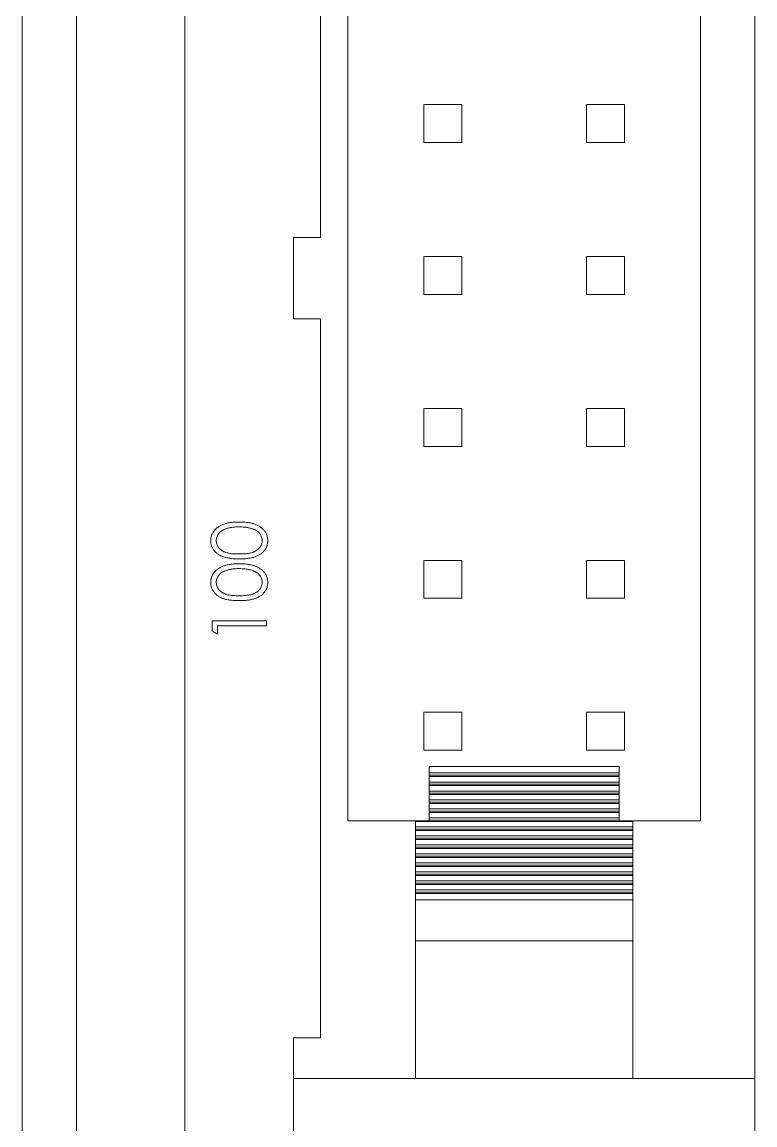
# Model space of a CAD drawing. Header units: inches. Extents: x -128 to 31549, y -2321 to 19035.
# Drawn here: x 2134.23 to 2155.83, y -1341.73 to -1309.21 of the extents above; entities that cross this region are included whole.
import ezdxf

# ---------------------------------------------------------------- set-up
doc = ezdxf.new("R2010")
doc.units = ezdxf.units.IN
doc.header["$MEASUREMENT"] = 0

# ---------------------------------------------------------------- blocks, each defined once
blk = doc.blocks.new('T011')
at = {"color": 7, "linetype": 'Continuous', "lineweight": 15}
for p, q in [((4737.018, -284.247), (4837.018, -284.247)), ((4837.018, -285.247), (4737.018, -285.247)), ((4737.018, -287.247), (4837.018, -287.247)), ((4762.21, -287.849), (4762.269, -287.747)), ((4762.269, -287.747), (4762.454, -287.747)), ((4762.454, -287.747), (4762.454, -288.747)), ((4762.364, -287.849), (4762.21, -287.849)), ((4762.364, -288.747), (4762.364, -287.849)), ((4762.454, -288.747), (4762.364, -288.747)), ((4754.018, -289.247), (4752.018, -289.247)), ((4754.018, -291.497), (4754.018, -289.247)), ((4754.768, -289.247), (4754.018, -289.247)), ((4754.768, -289.747), (4754.768, -289.247)), ((4768.018, -289.247), (4768.018, -289.747)), ((4769.518, -289.247), (4768.018, -289.247)), ((4769.518, -289.247), (4769.518, -289.747)), ((4754.768, -289.747), (4768.018, -289.747)), ((4769.518, -289.747), (4786.268, -289.747)), ((4815.268, -290.247), (4758.768, -290.247)), ((4758.768, -290.247), (4758.768, -291.497)), ((4754.018, -295.497), (4754.018, -291.497)), ((4754.018, -291.497), (4756.558, -291.497)), ((4756.558, -295.497), (4756.558, -291.497)), ((4756.558, -291.497), (4757.311, -291.497)), ((4757.311, -295.497), (4757.311, -291.497)), ((4757.311, -291.497), (4757.43, -291.497)), ((4757.393, -291.497), (4757.455, -291.497)), ((4757.43, -295.497), (4757.43, -291.497)), ((4757.455, -295.497), (4757.455, -291.497)), ((4757.455, -291.497), (4757.497, -291.497)), ((4757.497, -291.497), (4757.497, -295.497)), ((4757.497, -291.497), (4757.596, -291.497)), ((4757.559, -291.497), (4757.621, -291.497)), ((4757.596, -295.497), (4757.596, -291.497)), ((4757.621, -295.497), (4757.621, -291.497)), ((4757.621, -291.497), (4757.662, -291.497)), ((4757.662, -291.497), (4757.662, -295.497)), ((4757.662, -291.497), (4757.761, -291.497)), ((4757.725, -291.497), (4757.786, -291.497)), ((4757.761, -295.497), (4757.761, -291.497)), ((4757.786, -295.497), (4757.786, -291.497)), ((4757.786, -291.497), (4757.828, -291.497)), ((4757.828, -291.497), (4757.828, -295.497)), ((4757.828, -291.497), (4757.927, -291.497)), ((4757.89, -291.497), (4757.952, -291.497)), ((4757.927, -295.497), (4757.927, -291.497)), ((4757.952, -295.497), (4757.952, -291.497)), ((4757.952, -291.497), (4757.993, -291.497)), ((4757.993, -291.497), (4757.993, -295.497)), ((4757.993, -291.497), (4758.092, -291.497)), ((4758.056, -291.497), (4758.117, -291.497)), ((4758.092, -295.497), (4758.092, -291.497)), ((4758.117, -295.497), (4758.117, -291.497)), ((4758.117, -291.497), (4758.159, -291.497)), ((4758.159, -291.497), (4758.159, -295.497)), ((4758.159, -291.497), (4758.258, -291.497)), ((4758.221, -291.497), (4758.283, -291.497)), ((4758.258, -295.497), (4758.258, -291.497)), ((4758.283, -295.497), (4758.283, -291.497)), ((4758.283, -291.497), (4758.324, -291.497)), ((4758.324, -291.497), (4758.324, -295.497)), ((4758.324, -291.497), (4758.424, -291.497)), ((4758.387, -291.497), (4758.448, -291.497)), ((4758.424, -295.497), (4758.424, -291.497)), ((4758.448, -295.497), (4758.448, -291.497)), ((4758.448, -291.497), (4758.49, -291.497)), ((4758.49, -291.497), (4758.49, -295.497)), ((4758.49, -291.497), (4758.589, -291.497)), ((4758.552, -291.497), (4758.614, -291.497)), ((4758.589, -295.497), (4758.589, -291.497)), ((4758.614, -295.497), (4758.614, -291.497)), ((4758.614, -291.497), (4758.655, -291.497)), ((4758.655, -291.497), (4758.655, -295.497)), ((4758.655, -291.497), (4758.755, -291.497)), ((4758.718, -291.497), (4758.768, -291.497)), ((4758.755, -295.497), (4758.755, -291.497)), ((4758.768, -291.747), (4758.768, -291.497)), ((4760.768, -291.647), (4760.068, -291.647)), ((4760.068, -291.647), (4760.068, -292.347)), ((4760.768, -292.347), (4760.768, -291.647)), ((4762.868, -291.647), (4762.868, -292.347)), ((4763.568, -291.647), (4762.868, -291.647)), ((4763.568, -292.347), (4763.568, -291.647)), ((4766.368, -291.647), (4765.668, -291.647)), ((4765.668, -291.647), (4765.668, -292.347)), ((4766.368, -292.347), (4766.368, -291.647)), ((4769.168, -291.647), (4768.468, -291.647)), ((4768.468, -291.647), (4768.468, -292.347)), ((4769.168, -292.347), (4769.168, -291.647)), ((4771.268, -291.647), (4771.268, -292.347)), ((4771.968, -291.647), (4771.268, -291.647)), ((4771.968, -292.347), (4771.968, -291.647)), ((4758.779, -291.747), (4758.768, -291.747)), ((4758.779, -295.247), (4758.779, -291.747)), ((4758.821, -291.747), (4758.779, -291.747)), ((4758.821, -291.747), (4758.821, -295.247)), ((4758.92, -291.747), (4758.821, -291.747)), ((4758.945, -291.747), (4758.883, -291.747)), ((4758.92, -295.247), (4758.92, -291.747)), ((4758.945, -295.247), (4758.945, -291.747)), ((4758.986, -291.747), (4758.945, -291.747)), ((4758.986, -291.747), (4758.986, -295.247)), ((4759.086, -291.747), (4758.986, -291.747)), ((4759.11, -291.747), (4759.049, -291.747)), ((4759.086, -295.247), (4759.086, -291.747)), ((4759.11, -295.247), (4759.11, -291.747)), ((4759.152, -291.747), (4759.11, -291.747)), ((4759.152, -291.747), (4759.152, -295.247)), ((4759.251, -291.747), (4759.152, -291.747)), ((4759.276, -291.747), (4759.214, -291.747)), ((4759.251, -295.247), (4759.251, -291.747)), ((4759.276, -295.247), (4759.276, -291.747)), ((4759.317, -291.747), (4759.276, -291.747)), ((4759.317, -291.747), (4759.317, -295.247)), ((4759.417, -291.747), (4759.317, -291.747)), ((4759.441, -291.747), (4759.38, -291.747)), ((4759.417, -295.247), (4759.417, -291.747)), ((4759.441, -295.247), (4759.441, -291.747)), ((4759.483, -291.747), (4759.441, -291.747)), ((4759.483, -291.747), (4759.483, -295.247)), ((4759.582, -291.747), (4759.483, -291.747)), ((4759.607, -291.747), (4759.545, -291.747)), ((4759.582, -295.247), (4759.582, -291.747)), ((4759.607, -295.247), (4759.607, -291.747)), ((4759.649, -291.747), (4759.607, -291.747)), ((4759.649, -291.747), (4759.649, -295.247)), ((4759.768, -291.747), (4759.649, -291.747)), ((4759.768, -295.247), (4759.768, -291.747)), ((4760.068, -292.347), (4760.768, -292.347)), ((4762.868, -292.347), (4763.568, -292.347)), ((4765.668, -292.347), (4766.368, -292.347)), ((4768.468, -292.347), (4769.168, -292.347)), ((4771.268, -292.347), (4771.968, -292.347)), ((4760.068, -294.647), (4760.768, -294.647)), ((4760.068, -295.347), (4760.068, -294.647)), ((4760.768, -294.647), (4760.768, -295.347)), ((4762.868, -295.347), (4762.868, -294.647)), ((4762.868, -294.647), (4763.568, -294.647)), ((4763.568, -294.647), (4763.568, -295.347)), ((4765.668, -294.647), (4766.368, -294.647)), ((4765.668, -295.347), (4765.668, -294.647)), ((4766.368, -294.647), (4766.368, -295.347)), ((4768.468, -294.647), (4769.168, -294.647)), ((4768.468, -295.347), (4768.468, -294.647)), ((4769.168, -294.647), (4769.168, -295.347)), ((4771.268, -294.647), (4771.968, -294.647)), ((4771.268, -295.347), (4771.268, -294.647)), ((4771.968, -294.647), (4771.968, -295.347)), ((4758.768, -295.247), (4758.779, -295.247)), ((4758.768, -295.497), (4758.768, -295.247)), ((4758.779, -295.247), (4758.821, -295.247)), ((4758.821, -295.247), (4758.92, -295.247)), ((4758.883, -295.247), (4758.945, -295.247)), ((4758.945, -295.247), (4758.986, -295.247)), ((4758.986, -295.247), (4759.086, -295.247)), ((4759.049, -295.247), (4759.11, -295.247)), ((4759.11, -295.247), (4759.152, -295.247)), ((4759.152, -295.247), (4759.251, -295.247)), ((4759.214, -295.247), (4759.276, -295.247)), ((4759.276, -295.247), (4759.317, -295.247)), ((4759.317, -295.247), (4759.417, -295.247)), ((4759.38, -295.247), (4759.441, -295.247)), ((4759.441, -295.247), (4759.483, -295.247)), ((4759.483, -295.247), (4759.582, -295.247)), ((4759.545, -295.247), (4759.607, -295.247)), ((4759.607, -295.247), (4759.649, -295.247)), ((4759.649, -295.247), (4759.768, -295.247)), ((4754.018, -295.497), (4756.558, -295.497)), ((4754.018, -297.747), (4754.018, -295.497)), ((4757.311, -295.497), (4756.558, -295.497)), ((4757.311, -295.497), (4757.43, -295.497)), ((4757.455, -295.497), (4757.393, -295.497)), ((4757.497, -295.497), (4757.455, -295.497)), ((4757.497, -295.497), (4757.596, -295.497)), ((4757.621, -295.497), (4757.559, -295.497)), ((4757.662, -295.497), (4757.621, -295.497)), ((4757.662, -295.497), (4757.761, -295.497)), ((4757.786, -295.497), (4757.725, -295.497)), ((4757.828, -295.497), (4757.786, -295.497)), ((4757.828, -295.497), (4757.927, -295.497)), ((4757.952, -295.497), (4757.89, -295.497)), ((4757.993, -295.497), (4757.952, -295.497)), ((4757.993, -295.497), (4758.092, -295.497)), ((4758.117, -295.497), (4758.056, -295.497)), ((4758.159, -295.497), (4758.117, -295.497)), ((4758.159, -295.497), (4758.258, -295.497)), ((4758.283, -295.497), (4758.221, -295.497)), ((4758.324, -295.497), (4758.283, -295.497)), ((4758.324, -295.497), (4758.424, -295.497)), ((4758.448, -295.497), (4758.387, -295.497)), ((4758.49, -295.497), (4758.448, -295.497)), ((4758.49, -295.497), (4758.589, -295.497)), ((4758.614, -295.497), (4758.552, -295.497)), ((4758.655, -295.497), (4758.614, -295.497)), ((4758.655, -295.497), (4758.755, -295.497)), ((4758.768, -295.497), (4758.718, -295.497)), ((4758.768, -295.497), (4758.768, -296.747)), ((4760.768, -295.347), (4760.068, -295.347)), ((4763.568, -295.347), (4762.868, -295.347)), ((4766.368, -295.347), (4765.668, -295.347)), ((4769.168, -295.347), (4768.468, -295.347)), ((4771.968, -295.347), (4771.268, -295.347)), ((4758.768, -296.747), (4785.268, -296.747)), ((4754.018, -297.747), (4752.018, -297.747)), ((4754.018, -297.747), (4785.268, -297.747))]:
    blk.add_line(p, q, dxfattribs=at)
for points, knots in [([(4762.826, -288.247), (4762.826, -288.231), (4762.826, -288.2), (4762.828, -288.155), (4762.831, -288.112), (4762.836, -288.072), (4762.841, -288.036), (4762.849, -288.001), (4762.857, -287.97), (4762.867, -287.941), (4762.878, -287.915), (4762.891, -287.89), (4762.904, -287.867), (4762.918, -287.846), (4762.934, -287.826), (4762.95, -287.808), (4762.968, -287.792), (4762.987, -287.777), (4763.007, -287.764), (4763.027, -287.753), (4763.048, -287.743), (4763.069, -287.735), (4763.091, -287.729), (4763.113, -287.724), (4763.136, -287.722), (4763.152, -287.721), (4763.16, -287.721)], [0, 0, 0, 0, 0.068595, 0.133246, 0.194313, 0.251279, 0.304513, 0.354235, 0.400481, 0.443411, 0.484015, 0.523252, 0.561042, 0.5979, 0.633518, 0.668314, 0.702496, 0.736685, 0.770293, 0.803437, 0.835913, 0.86846, 0.900847, 0.933467, 0.966258, 1, 1, 1, 1]), ([(4763.16, -287.721), (4763.168, -287.721), (4763.184, -287.722), (4763.207, -287.724), (4763.23, -287.729), (4763.252, -287.735), (4763.274, -287.743), (4763.295, -287.753), (4763.316, -287.764), (4763.335, -287.777), (4763.355, -287.792), (4763.373, -287.809), (4763.39, -287.827), (4763.406, -287.848), (4763.421, -287.87), (4763.435, -287.893), (4763.448, -287.919), (4763.46, -287.946), (4763.47, -287.976), (4763.48, -288.007), (4763.488, -288.041), (4763.494, -288.078), (4763.499, -288.117), (4763.503, -288.158), (4763.505, -288.202), (4763.505, -288.232), (4763.505, -288.247)], [0, 0, 0, 0, 0.033788, 0.067194, 0.099862, 0.132567, 0.165151, 0.197913, 0.231319, 0.265083, 0.299255, 0.334399, 0.369943, 0.406284, 0.444064, 0.482998, 0.523354, 0.565537, 0.609613, 0.656391, 0.705885, 0.758325, 0.813832, 0.872795, 0.934722, 1, 1, 1, 1]), ([(4763.595, -288.247), (4763.595, -288.231), (4763.595, -288.2), (4763.597, -288.155), (4763.6, -288.112), (4763.605, -288.072), (4763.611, -288.036), (4763.618, -288.001), (4763.627, -287.97), (4763.637, -287.941), (4763.648, -287.915), (4763.66, -287.89), (4763.673, -287.867), (4763.688, -287.846), (4763.703, -287.826), (4763.72, -287.808), (4763.737, -287.792), (4763.756, -287.777), (4763.776, -287.764), (4763.796, -287.753), (4763.817, -287.743), (4763.838, -287.735), (4763.86, -287.729), (4763.883, -287.724), (4763.906, -287.722), (4763.921, -287.721), (4763.929, -287.721)], [0, 0, 0, 0, 0.068595, 0.133246, 0.194313, 0.251279, 0.304513, 0.354235, 0.400481, 0.443411, 0.484015, 0.523252, 0.561042, 0.5979, 0.633518, 0.668314, 0.702496, 0.736685, 0.770293, 0.803437, 0.835913, 0.86846, 0.900847, 0.933467, 0.966258, 1, 1, 1, 1]), ([(4763.929, -287.721), (4763.937, -287.721), (4763.953, -287.722), (4763.976, -287.724), (4763.999, -287.729), (4764.021, -287.735), (4764.043, -287.743), (4764.064, -287.753), (4764.085, -287.764), (4764.105, -287.777), (4764.124, -287.792), (4764.142, -287.809), (4764.159, -287.827), (4764.175, -287.848), (4764.19, -287.87), (4764.204, -287.893), (4764.217, -287.919), (4764.229, -287.946), (4764.24, -287.976), (4764.249, -288.007), (4764.257, -288.041), (4764.263, -288.078), (4764.268, -288.117), (4764.272, -288.158), (4764.274, -288.202), (4764.274, -288.232), (4764.274, -288.247)], [0, 0, 0, 0, 0.033788, 0.067194, 0.099862, 0.132567, 0.165151, 0.197913, 0.231319, 0.265083, 0.299255, 0.334399, 0.369943, 0.406284, 0.444064, 0.482998, 0.523354, 0.565537, 0.609613, 0.656391, 0.705885, 0.758325, 0.813832, 0.872795, 0.934722, 1, 1, 1, 1]), ([(4763.163, -287.824), (4763.152, -287.824), (4763.13, -287.826), (4763.097, -287.834), (4763.066, -287.848), (4763.041, -287.864), (4763.022, -287.879), (4763.008, -287.892), (4762.996, -287.906), (4762.984, -287.921), (4762.973, -287.938), (4762.963, -287.956), (4762.954, -287.976), (4762.946, -287.996), (4762.938, -288.019), (4762.932, -288.044), (4762.927, -288.072), (4762.923, -288.102), (4762.919, -288.134), (4762.917, -288.17), (4762.915, -288.207), (4762.915, -288.233), (4762.915, -288.247)], [0, 0, 0, 0, 0.060387, 0.120883, 0.182755, 0.247811, 0.281299, 0.315088, 0.349702, 0.384857, 0.420966, 0.458511, 0.497175, 0.537602, 0.580503, 0.627468, 0.678388, 0.733983, 0.793747, 0.857714, 0.926698, 1, 1, 1, 1]), ([(4763.415, -288.247), (4763.415, -288.235), (4763.415, -288.211), (4763.414, -288.177), (4763.411, -288.144), (4763.407, -288.113), (4763.402, -288.084), (4763.397, -288.056), (4763.39, -288.03), (4763.382, -288.005), (4763.373, -287.983), (4763.364, -287.961), (4763.353, -287.942), (4763.342, -287.924), (4763.33, -287.907), (4763.317, -287.892), (4763.303, -287.879), (4763.284, -287.864), (4763.259, -287.848), (4763.228, -287.834), (4763.196, -287.826), (4763.174, -287.824), (4763.163, -287.824)], [0, 0, 0, 0, 0.065681, 0.128486, 0.188175, 0.245106, 0.299448, 0.350823, 0.399942, 0.446672, 0.491255, 0.533376, 0.573853, 0.612526, 0.649597, 0.685532, 0.720106, 0.753838, 0.818925, 0.880493, 0.940311, 1, 1, 1, 1]), ([(4763.932, -287.824), (4763.921, -287.824), (4763.899, -287.826), (4763.866, -287.834), (4763.835, -287.848), (4763.81, -287.864), (4763.791, -287.879), (4763.777, -287.892), (4763.765, -287.906), (4763.753, -287.921), (4763.742, -287.938), (4763.732, -287.956), (4763.723, -287.976), (4763.715, -287.996), (4763.708, -288.019), (4763.702, -288.044), (4763.696, -288.072), (4763.692, -288.102), (4763.689, -288.134), (4763.686, -288.17), (4763.685, -288.207), (4763.685, -288.233), (4763.685, -288.247)], [0, 0, 0, 0, 0.060387, 0.120883, 0.182755, 0.247811, 0.281299, 0.315088, 0.349702, 0.384857, 0.420966, 0.458511, 0.497175, 0.537602, 0.580503, 0.627468, 0.678388, 0.733983, 0.793747, 0.857714, 0.926698, 1, 1, 1, 1]), ([(4764.185, -288.247), (4764.184, -288.235), (4764.184, -288.211), (4764.183, -288.177), (4764.18, -288.144), (4764.176, -288.113), (4764.172, -288.084), (4764.166, -288.056), (4764.159, -288.03), (4764.151, -288.005), (4764.142, -287.983), (4764.133, -287.961), (4764.122, -287.942), (4764.111, -287.924), (4764.099, -287.907), (4764.086, -287.892), (4764.072, -287.879), (4764.053, -287.864), (4764.028, -287.848), (4763.997, -287.834), (4763.965, -287.826), (4763.943, -287.824), (4763.932, -287.824)], [0, 0, 0, 0, 0.065681, 0.128486, 0.188175, 0.245106, 0.299448, 0.350823, 0.399942, 0.446672, 0.491255, 0.533376, 0.573853, 0.612526, 0.649597, 0.685532, 0.720106, 0.753838, 0.818925, 0.880493, 0.940311, 1, 1, 1, 1]), ([(4763.16, -288.773), (4763.152, -288.772), (4763.136, -288.772), (4763.113, -288.769), (4763.091, -288.765), (4763.069, -288.759), (4763.048, -288.751), (4763.027, -288.742), (4763.007, -288.73), (4762.988, -288.718), (4762.969, -288.703), (4762.951, -288.687), (4762.935, -288.669), (4762.92, -288.649), (4762.905, -288.627), (4762.892, -288.604), (4762.879, -288.579), (4762.868, -288.553), (4762.858, -288.524), (4762.849, -288.492), (4762.842, -288.458), (4762.836, -288.421), (4762.831, -288.382), (4762.828, -288.339), (4762.826, -288.294), (4762.826, -288.263), (4762.826, -288.247)], [0, 0, 0, 0, 0.033787, 0.066622, 0.099285, 0.131361, 0.163585, 0.196104, 0.228902, 0.262158, 0.295991, 0.330218, 0.36506, 0.400951, 0.43762, 0.475708, 0.515381, 0.556414, 0.599765, 0.646424, 0.696431, 0.749782, 0.806573, 0.867436, 0.931887, 1, 1, 1, 1]), ([(4762.915, -288.247), (4762.915, -288.26), (4762.915, -288.286), (4762.917, -288.324), (4762.92, -288.359), (4762.923, -288.392), (4762.927, -288.422), (4762.932, -288.449), (4762.938, -288.474), (4762.946, -288.497), (4762.954, -288.518), (4762.963, -288.537), (4762.973, -288.555), (4762.984, -288.572), (4762.995, -288.587), (4763.008, -288.602), (4763.022, -288.615), (4763.041, -288.63), (4763.066, -288.646), (4763.097, -288.66), (4763.13, -288.668), (4763.152, -288.669), (4763.163, -288.67)], [0, 0, 0, 0, 0.072951, 0.141584, 0.205926, 0.265301, 0.320597, 0.371817, 0.41879, 0.461699, 0.502134, 0.540804, 0.578181, 0.614297, 0.649678, 0.684299, 0.718359, 0.752081, 0.817652, 0.879722, 0.939966, 1, 1, 1, 1]), ([(4763.505, -288.247), (4763.505, -288.263), (4763.505, -288.292), (4763.503, -288.336), (4763.499, -288.377), (4763.494, -288.416), (4763.488, -288.452), (4763.48, -288.486), (4763.471, -288.518), (4763.46, -288.547), (4763.449, -288.574), (4763.436, -288.6), (4763.422, -288.623), (4763.407, -288.645), (4763.391, -288.666), (4763.374, -288.684), (4763.355, -288.701), (4763.336, -288.716), (4763.316, -288.729), (4763.295, -288.741), (4763.274, -288.751), (4763.252, -288.759), (4763.23, -288.765), (4763.207, -288.769), (4763.184, -288.772), (4763.168, -288.772), (4763.16, -288.773)], [0, 0, 0, 0, 0.065063, 0.126773, 0.185516, 0.240765, 0.29298, 0.34225, 0.388919, 0.432776, 0.474628, 0.514775, 0.553606, 0.591426, 0.628028, 0.663804, 0.698984, 0.733591, 0.767628, 0.801208, 0.834264, 0.866981, 0.89972, 0.932702, 0.966176, 1, 1, 1, 1]), ([(4763.377, -288.498), (4763.38, -288.489), (4763.387, -288.471), (4763.394, -288.443), (4763.401, -288.414), (4763.406, -288.383), (4763.41, -288.351), (4763.413, -288.317), (4763.415, -288.283), (4763.415, -288.259), (4763.415, -288.247)], [0, 0, 0, 0, 0.110588, 0.224542, 0.342503, 0.464324, 0.590756, 0.722227, 0.858843, 1, 1, 1, 1]), ([(4763.929, -288.773), (4763.921, -288.772), (4763.906, -288.772), (4763.883, -288.769), (4763.86, -288.765), (4763.838, -288.759), (4763.817, -288.751), (4763.797, -288.742), (4763.776, -288.73), (4763.757, -288.718), (4763.738, -288.703), (4763.721, -288.687), (4763.704, -288.669), (4763.689, -288.649), (4763.674, -288.627), (4763.661, -288.604), (4763.648, -288.579), (4763.637, -288.553), (4763.627, -288.524), (4763.618, -288.492), (4763.611, -288.458), (4763.605, -288.421), (4763.6, -288.382), (4763.597, -288.339), (4763.595, -288.294), (4763.595, -288.263), (4763.595, -288.247)], [0, 0, 0, 0, 0.033787, 0.066622, 0.099285, 0.131361, 0.163585, 0.196104, 0.228902, 0.262158, 0.295991, 0.330218, 0.36506, 0.400951, 0.43762, 0.475708, 0.515381, 0.556414, 0.599765, 0.646424, 0.696431, 0.749782, 0.806573, 0.867436, 0.931887, 1, 1, 1, 1]), ([(4763.685, -288.247), (4763.685, -288.26), (4763.685, -288.286), (4763.686, -288.324), (4763.689, -288.359), (4763.692, -288.392), (4763.696, -288.422), (4763.701, -288.449), (4763.708, -288.474), (4763.715, -288.497), (4763.723, -288.518), (4763.732, -288.537), (4763.742, -288.555), (4763.753, -288.572), (4763.765, -288.587), (4763.777, -288.602), (4763.791, -288.615), (4763.81, -288.63), (4763.835, -288.646), (4763.867, -288.66), (4763.899, -288.668), (4763.921, -288.669), (4763.932, -288.67)], [0, 0, 0, 0, 0.072951, 0.141584, 0.205926, 0.265301, 0.320597, 0.371817, 0.41879, 0.461699, 0.502134, 0.540804, 0.578181, 0.614297, 0.649678, 0.684299, 0.718359, 0.752081, 0.817652, 0.879722, 0.939966, 1, 1, 1, 1]), ([(4764.274, -288.247), (4764.274, -288.263), (4764.274, -288.292), (4764.272, -288.336), (4764.268, -288.377), (4764.264, -288.416), (4764.257, -288.452), (4764.249, -288.486), (4764.24, -288.518), (4764.23, -288.547), (4764.218, -288.574), (4764.205, -288.6), (4764.191, -288.623), (4764.176, -288.645), (4764.16, -288.666), (4764.143, -288.684), (4764.125, -288.701), (4764.105, -288.716), (4764.085, -288.729), (4764.065, -288.741), (4764.043, -288.751), (4764.022, -288.759), (4763.999, -288.765), (4763.976, -288.769), (4763.953, -288.772), (4763.937, -288.772), (4763.929, -288.773)], [0, 0, 0, 0, 0.065063, 0.126773, 0.185516, 0.240765, 0.29298, 0.34225, 0.388919, 0.432776, 0.474628, 0.514775, 0.553606, 0.591426, 0.628028, 0.663804, 0.698984, 0.733591, 0.767628, 0.801208, 0.834264, 0.866981, 0.89972, 0.932702, 0.966176, 1, 1, 1, 1]), ([(4764.147, -288.498), (4764.15, -288.489), (4764.156, -288.471), (4764.164, -288.443), (4764.17, -288.414), (4764.176, -288.383), (4764.179, -288.351), (4764.182, -288.317), (4764.184, -288.283), (4764.184, -288.259), (4764.185, -288.247)], [0, 0, 0, 0, 0.110588, 0.224542, 0.342503, 0.464324, 0.590756, 0.722227, 0.858843, 1, 1, 1, 1]), ([(4763.163, -288.67), (4763.174, -288.67), (4763.196, -288.669), (4763.228, -288.66), (4763.26, -288.647), (4763.284, -288.631), (4763.303, -288.616), (4763.317, -288.603), (4763.329, -288.589), (4763.34, -288.573), (4763.351, -288.557), (4763.361, -288.538), (4763.37, -288.519), (4763.375, -288.505), (4763.377, -288.498)], [0, 0, 0, 0, 0.1128134, 0.2253939, 0.3395948, 0.4596754, 0.5217352, 0.5839258, 0.6481741, 0.713881, 0.7810045, 0.8514509, 0.9240507, 1, 1, 1, 1]), ([(4763.932, -288.67), (4763.943, -288.67), (4763.965, -288.669), (4763.998, -288.66), (4764.029, -288.647), (4764.054, -288.631), (4764.072, -288.616), (4764.086, -288.603), (4764.098, -288.589), (4764.11, -288.573), (4764.12, -288.557), (4764.13, -288.538), (4764.139, -288.519), (4764.144, -288.505), (4764.147, -288.498)], [0, 0, 0, 0, 0.1128134, 0.2253939, 0.3395948, 0.4596754, 0.5217352, 0.5839258, 0.6481741, 0.713881, 0.7810045, 0.8514509, 0.9240507, 1, 1, 1, 1])]:
    blk.add_open_spline(points, degree=3, knots=knots, dxfattribs=at)
blk = doc.blocks.new('11')
at = {"color": 3}
blk.add_blockref('T011', (-1141.804, 58.387), dxfattribs=at)

msp = doc.modelspace()

# ---------------------------------------------------------------- block references
at = {"color": 3, "xscale": 1.599999999999994, "yscale": 1.599999999999994, "zscale": 1.6, "rotation": 90}
msp.add_blockref('11', (1772.85, -7119.905), dxfattribs=at)

doc.saveas('drawing.dxf')
